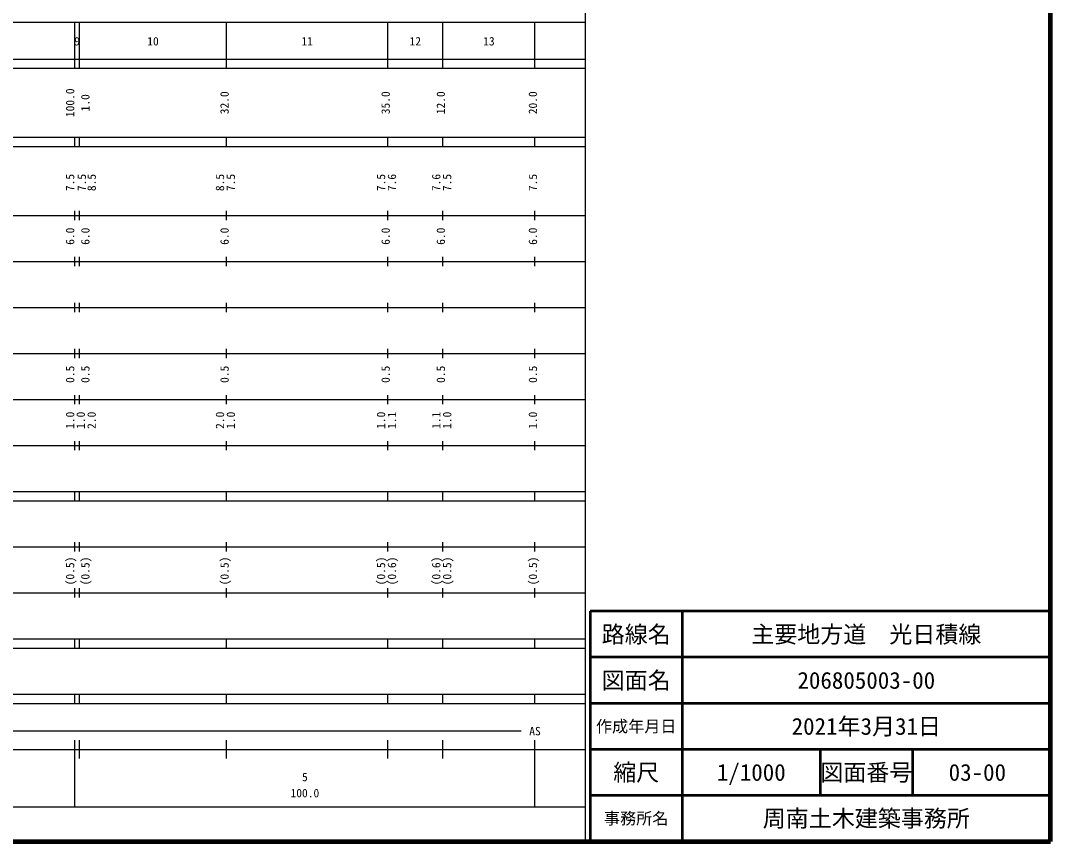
# Model space of a CAD drawing. Units: millimetres on the paper, enlarged 1000 times. Extents: x 40000 to 680000, y 20000 to 380000.
# Drawn here: x 456227 to 680000, y 20000 to 198357 of the extents above; entities that cross this region are included whole.
import ezdxf
from ezdxf.enums import TextEntityAlignment as Align

# ---------------------------------------------------------------- set-up
doc = ezdxf.new("R2010")
doc.units = ezdxf.units.MM
doc.header["$LTSCALE"] = 1000
for name, color, linetype, lineweight in [('M-TTL', 2, 'Continuous', 140), ('M-TTL-BAND', 7, 'Continuous', 25), ('M-TTL-FRAM', 2, 'Continuous', 50), ('M-TTL-LINE', 7, 'Continuous', 50)]:
    doc.layers.add(name, color=color, linetype=linetype, lineweight=lineweight)
doc.layers.add('M-TTL-TXT', color=7, linetype='Continuous')
doc.styles.add('ＭＳ ゴシック', font='')
doc.styles.get('ＭＳ ゴシック').set_extended_font_data('MS Gothic')

msp = doc.modelspace()

# ---------------------------------------------------------------- linework, layer by layer
at = {"layer": 'M-TTL'}
for p, q in [((680000, 20000), (680000, 380000)), ((40000, 20000), (680000, 20000))]:
    msp.add_line(p, q, dxfattribs=at)
at = {"layer": 'M-TTL-BAND'}
for p, q in [((579000, 20000), (579000, 370000)), ((68000, 198000), (579000, 198000)), ((468000, 188000), (468000, 198000)), ((469000, 188000), (469000, 198000)), ((501000, 188000), (501000, 198000)), ((536000, 188000), (536000, 198000)), ((548000, 188000), (548000, 198000)), ((568000, 188000), (568000, 198000)), ((40000, 190000), (579000, 190000)), ((40000, 188000), (579000, 188000)), ((40000, 173000), (579000, 173000)), ((468000, 171000), (468000, 173000)), ((469000, 171000), (469000, 173000)), ((501000, 171000), (501000, 173000)), ((536000, 171000), (536000, 173000)), ((548000, 171000), (548000, 173000)), ((568000, 171000), (568000, 173000)), ((40000, 171000), (579000, 171000)), ((468000, 155000), (468000, 157000)), ((469000, 155000), (469000, 157000)), ((501000, 155000), (501000, 157000)), ((536000, 155000), (536000, 157000)), ((548000, 155000), (548000, 157000)), ((568000, 155000), (568000, 157000)), ((40000, 156000), (579000, 156000)), ((46000, 146000), (579000, 146000)), ((468000, 145000), (468000, 147000)), ((469000, 145000), (469000, 147000)), ((501000, 145000), (501000, 147000)), ((536000, 145000), (536000, 147000)), ((548000, 145000), (548000, 147000)), ((568000, 145000), (568000, 147000)), ((468000, 135000), (468000, 137000)), ((469000, 135000), (469000, 137000)), ((501000, 135000), (501000, 137000)), ((536000, 135000), (536000, 137000)), ((548000, 135000), (548000, 137000)), ((568000, 135000), (568000, 137000)), ((52000, 136000), (579000, 136000)), ((46000, 126000), (579000, 126000)), ((468000, 125000), (468000, 127000)), ((469000, 125000), (469000, 127000)), ((501000, 125000), (501000, 127000)), ((536000, 125000), (536000, 127000)), ((548000, 125000), (548000, 127000)), ((568000, 125000), (568000, 127000)), ((468000, 115000), (468000, 117000)), ((469000, 115000), (469000, 117000)), ((501000, 115000), (501000, 117000)), ((536000, 115000), (536000, 117000)), ((548000, 115000), (548000, 117000)), ((568000, 115000), (568000, 117000)), ((52000, 116000), (579000, 116000)), ((46000, 106000), (579000, 106000)), ((468000, 105000), (468000, 107000)), ((469000, 105000), (469000, 107000)), ((501000, 105000), (501000, 107000)), ((536000, 105000), (536000, 107000)), ((548000, 105000), (548000, 107000)), ((568000, 105000), (568000, 107000)), ((40000, 96000), (579000, 96000)), ((40000, 94000), (579000, 94000)), ((468000, 94000), (468000, 96000)), ((469000, 94000), (469000, 96000)), ((501000, 94000), (501000, 96000)), ((536000, 94000), (536000, 96000)), ((548000, 94000), (548000, 96000)), ((568000, 94000), (568000, 96000)), ((49000, 84000), (579000, 84000)), ((468000, 83000), (468000, 85000)), ((469000, 83000), (469000, 85000)), ((501000, 83000), (501000, 85000)), ((536000, 83000), (536000, 85000)), ((548000, 83000), (548000, 85000)), ((568000, 83000), (568000, 85000)), ((40000, 74000), (579000, 74000)), ((468000, 73000), (468000, 75000)), ((469000, 73000), (469000, 75000)), ((501000, 73000), (501000, 75000)), ((536000, 73000), (536000, 75000)), ((548000, 73000), (548000, 75000)), ((568000, 73000), (568000, 75000)), ((40000, 64000), (579000, 64000)), ((468000, 62000), (468000, 64000)), ((469000, 62000), (469000, 64000)), ((501000, 62000), (501000, 64000)), ((536000, 62000), (536000, 64000)), ((548000, 62000), (548000, 64000)), ((568000, 62000), (568000, 64000)), ((40000, 62000), (579000, 62000)), ((40000, 52000), (579000, 52000)), ((468000, 50000), (468000, 52000)), ((469000, 50000), (469000, 52000)), ((501000, 50000), (501000, 52000)), ((536000, 50000), (536000, 52000)), ((548000, 50000), (548000, 52000)), ((568000, 50000), (568000, 52000)), ((40000, 50000), (579000, 50000)), ((71000, 44000), (565000, 44000)), ((468000, 27500), (468000, 42000)), ((469000, 38000), (469000, 42000)), ((501000, 38000), (501000, 42000)), ((536000, 38000), (536000, 42000)), ((548000, 38000), (548000, 42000)), ((568000, 27500), (568000, 42000)), ((40000, 40000), (579000, 40000)), ((68000, 27500), (579000, 27500))]:
    msp.add_line(p, q, dxfattribs=at)
at = {"layer": 'M-TTL-FRAM'}
for p, q in [((680000, 70000), (580000, 70000)), ((580000, 70000), (580000, 20000))]:
    msp.add_line(p, q, dxfattribs=at)
at = {"layer": 'M-TTL-LINE'}
for p, q in [((600000, 70000), (600000, 20000)), ((680000, 60000), (580000, 60000)), ((680000, 50000), (580000, 50000)), ((680000, 40000), (580000, 40000)), ((630000, 40000), (630000, 30000)), ((650000, 40000), (650000, 30000)), ((680000, 30000), (580000, 30000))]:
    msp.add_line(p, q, dxfattribs=at)

# ---------------------------------------------------------------- texts
at = {"layer": 'M-TTL-BAND', "style": 'ＭＳ ゴシック'}
for s, p in [('9', (468500, 192405)), ('10', (485000, 192405)), ('11', (518500, 192405)), ('12', (542000, 192405)), ('13', (558000, 192405)), ('AS', (568000, 42500)), ('5', (518000, 32523)), ('100.0', (518000, 29033))]:
    msp.add_text(s, height=1833, dxfattribs=at).set_placement(p, align=Align.BOTTOM_CENTER)
for s, p in [('100.0', (468440, 180500)), ('1.0', (471750, 180500)), ('32.0', (502000, 180500)), ('35.0', (537000, 180500)), ('12.0', (549000, 180500)), ('20.0', (569000, 180500)), ('7.5', (468440, 163174)), ('7.5', (470991, 163174)), ('8.5', (473120, 163174)), ('8.5', (501000, 163174)), ('7.5', (503370, 163174)), ('7.5', (536000, 163174)), ('7.6', (538370, 163174)), ('7.6', (548000, 163174)), ('7.5', (550370, 163174)), ('7.5', (569000, 163174)), ('6.0', (468440, 151500)), ('6.0', (471750, 151500)), ('6.0', (502000, 151500)), ('6.0', (537000, 151500)), ('6.0', (549000, 151500)), ('6.0', (569000, 151500)), ('0.5', (468440, 121500)), ('0.5', (471750, 121500)), ('0.5', (502000, 121500)), ('0.5', (537000, 121500)), ('0.5', (549000, 121500)), ('0.5', (569000, 121500)), ('1.0', (468440, 111500)), ('1.0', (470750, 111500)), ('2.0', (473120, 111500)), ('2.0', (501000, 111500)), ('1.0', (503370, 111500)), ('1.0', (536000, 111500)), ('1.1', (538370, 111500)), ('1.1', (548000, 111500)), ('1.0', (550370, 111500)), ('1.0', (569000, 111500)), ('(0.5)', (468440, 78764)), ('(0.5)', (471750, 78764)), ('(0.5)', (502000, 78764)), ('(0.5)', (536000, 78764)), ('(0.6)', (538370, 78764)), ('(0.6)', (548000, 78764)), ('(0.5)', (550370, 78764)), ('(0.5)', (569000, 78764))]:
    msp.add_text(s, height=1833, rotation=90, dxfattribs=at).set_placement(p, align=Align.BOTTOM_CENTER)
at = {"layer": 'M-TTL-TXT', "style": 'ＭＳ ゴシック'}
for s, height, p in [('路線名', 3666, (590000, 65000)), ('路線名', 3666, (590000, 65000)), ('主要地方道\u3000光日積線', 3666, (640000, 65000)), ('図面名', 3666, (590000, 55000)), ('図面名', 3666, (590000, 55000)), ('206805003-00', 3666, (640000, 55000)), ('2021年3月31日', 3666, (640000, 45000)), ('作成年月日', 2566, (590000, 45000)), ('作成年月日', 2566, (590000, 45000)), ('縮尺', 3666, (590000, 35000)), ('縮尺', 3666, (590000, 35000)), ('1/1000', 3666, (615000, 35000)), ('図面番号', 3666, (640000, 35000)), ('図面番号', 3666, (640000, 35000)), ('03-00', 3666, (664125, 35000)), ('周南土木建築事務所', 3666, (640000, 25000)), ('事務所名', 2566, (590000, 25000)), ('事務所名', 2566, (590000, 25000))]:
    msp.add_text(s, height=height, dxfattribs=at).set_placement(p, align=Align.MIDDLE_CENTER)

doc.saveas('drawing.dxf')
